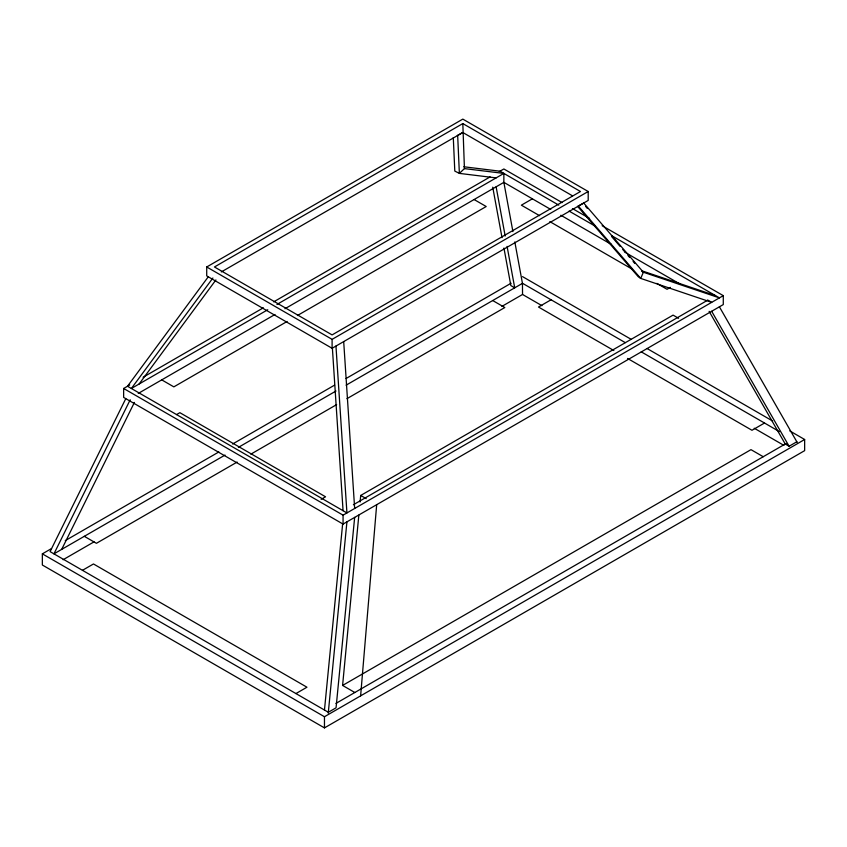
<?xml version="1.0" encoding="UTF-8"?>
<svg xmlns="http://www.w3.org/2000/svg" width="847" height="847" viewBox="0 0 847 847"><rect width="100%" height="100%" fill="white"/><g stroke="black" fill="none" stroke-linecap="round" stroke-linejoin="round"><path stroke-width="1.27" d="M360.621 695.853L376.682 504.674M354.829 692.507L342.59 685.435L358.842 515.103M360.091 502.006L360.716 495.453L673.079 315.116L678.585 318.292M324.465 710.04L342.675 523.562M328.244 713.132L346.931 521.858M354.66 517.39L336.058 707.806L328.329 712.263L50.079 551.619L125.748 398.736M130.205 399.773L53.943 553.853L225.016 455.083M61.672 549.396L134.408 402.42M208.235 276.853L127.505 386.253L346.931 512.933L335.963 346.052M212.883 278.017L131.37 388.477L267.758 309.737M139.099 384.019L215.911 279.933M462.822 123.577L214.45 266.974L332.098 334.904L580.47 191.507L462.822 123.577L464.431 168.606L459.37 173.391L454.797 171.083L453.293 137.627M457.338 135.509L462.822 132.503L572.477 195.816M206.721 266.974L462.822 119.109L588.199 191.507L588.199 200.432L332.098 348.286L206.721 275.9L206.721 266.974L332.098 339.361L588.199 191.507M221.311 271.929L462.822 132.503M602.143 225.704L723.285 295.645L723.285 304.571L343.067 524.092L123.641 397.402L123.641 388.477L129.718 384.972M143.111 377.243L263.364 307.81M273.666 301.86L490.117 176.896M499.285 171.613L503.859 168.966L562.143 202.613M276.927 304.444L503.859 173.423L503.859 182.349L512.911 231.57M138.252 393.432L275.01 314.481M284.952 308.742L503.859 182.349L550.772 209.442M287.122 321.468L173.847 386.867L161.745 379.88M297.424 315.518L486.21 206.52L474.108 199.532M532.382 198.823L521.371 205.175L539.581 215.689M176.557 414.596L179.871 412.68L325.555 496.797L321.151 499.338M789.806 430.922L804.65 439.498L804.65 450.646L324.465 727.891L42.35 565.013L42.35 553.853L51.519 548.56M65.272 540.619L218.844 451.959M232.597 444.019L334.586 385.131M346.052 378.514L511.08 283.237M238.399 447.354L335.984 391.018M346.095 385.184L522.535 283.311L625.266 342.622M63.112 559.719L94.049 541.858M501.911 306.381L522.535 294.47L541.942 305.672M237.128 462.07L96.42 543.308L84.308 536.32M250.85 454.151L336.651 404.612M346.942 398.672L504.812 307.525L492.71 300.537M82.466 570.317L93.477 563.964L306.953 687.213L295.942 693.566M551.058 299.774L538.501 307.027L613.853 350.531M670.369 287.387L667.055 289.293L656.817 283.374M353.379 504.748L707.531 300.272M123.641 388.477L343.067 515.167L723.285 295.645M764.534 423.024L751.977 430.276L627.542 358.44M342.59 685.435L750.982 449.651L763.221 456.713M335.92 703.423L786.185 443.468M709.119 311.325L785.233 444.008L789.097 446.242L796.826 441.774M42.35 553.853L324.465 716.731L804.65 439.498M463.754 166.764L499.995 171.2L558.787 205.133M464.431 168.606L503.859 173.423M496.13 177.891L459.37 173.391L457.676 135.647M642.111 270.892L715.556 295.645M711.692 302.337L640.703 278.409L638.172 276.63L577.59 206.372M572.434 208.553L589.576 218.452M569.089 211.083L595.399 226.276M611.428 235.53L719.421 297.879L643.392 272.247L641.708 271.061M560.841 215.244L611.428 244.455M625.15 252.385L680.077 284.094M707.827 300.103L710.718 301.786M549.819 221.607L631.777 268.923M522.535 276.62L631.047 339.266M647.034 348.498L772.665 421.033M641.243 351.844L779.356 431.589M754.243 428.243L783.92 445.384M360.716 495.453L366.222 498.629M585.648 206.435L587.373 208.436M611.534 236.451L620.152 246.456M622.746 249.452L625.33 252.459M627.923 255.455L629.649 257.456M633.101 261.458L634.827 263.459M719.399 306.815L797.175 442.388M711.671 311.273L789.097 446.242M514.817 241.924L522.451 283.364L522.535 294.47M496.12 186.827L505.183 236.027M507.088 246.392L514.722 287.832L510.857 285.598L503.933 248.044M492.732 187.187L502.027 237.689M343.691 341.595L354.66 508.465M332.363 347.768L343.067 510.699M343.067 515.167L343.067 524.092M332.098 339.361L332.098 348.286M324.465 716.731L324.465 727.891M643.392 272.247L640.703 278.409L578.289 206.022L583.731 203.058L643.392 272.247"/></g></svg>
